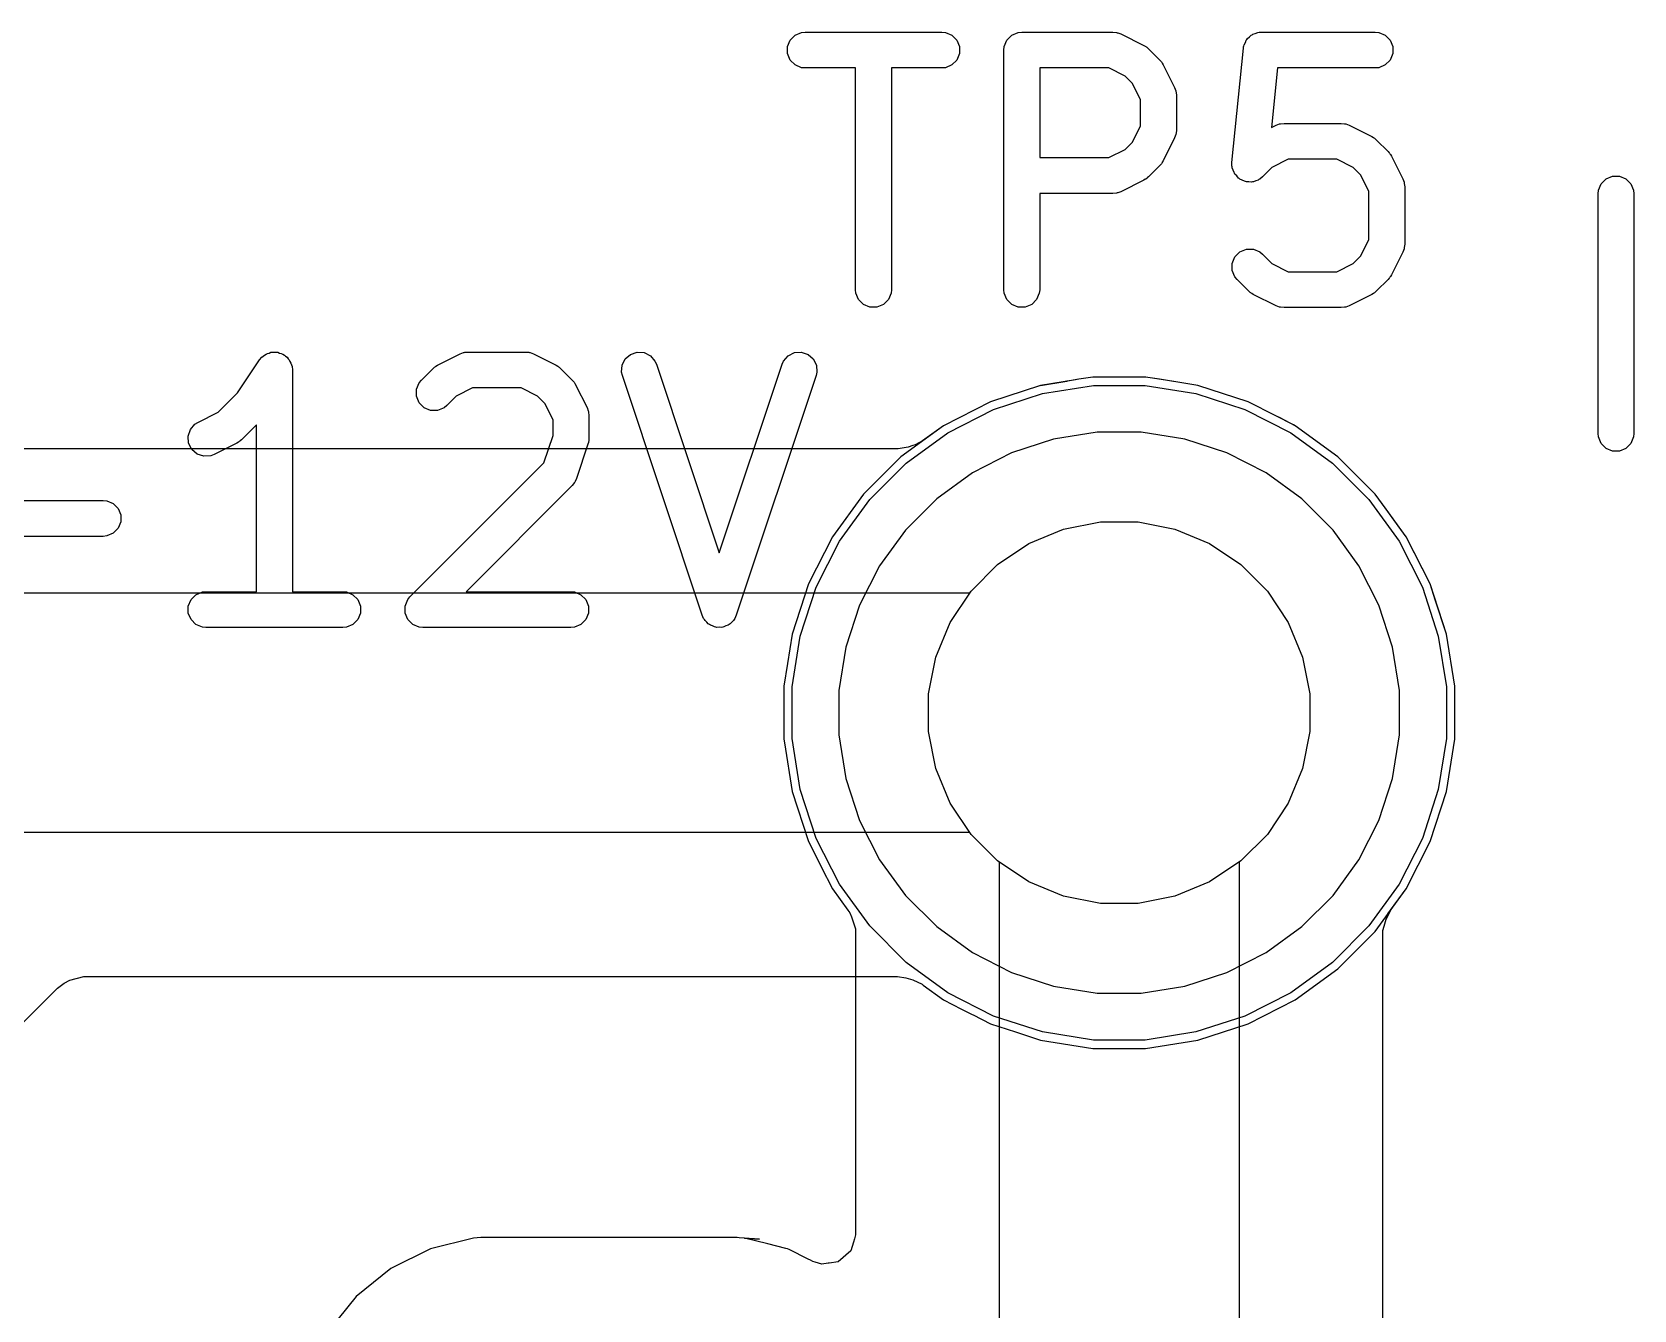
# Model space of a CAD drawing. Header units: inches. Extents: x 1.3 to 5.24, y -7.03 to -1.12.
# Drawn here: x 1.8272 to 2.0905, y -3.352 to -3.1421 of the extents above; entities that cross this region are included whole.
import ezdxf

# ---------------------------------------------------------------- set-up
doc = ezdxf.new("R2010")
doc.units = ezdxf.units.IN
doc.header["$MEASUREMENT"] = 0
for name, color, linetype, true_color in [('B.Cu', 153, 'CONTINUOUS', 0x4d7fc4), ('B.Mask', 4, 'CONTINUOUS', 0x02ffee), ('F.Cu', 13, 'CONTINUOUS', 0xc83434), ('F.Mask', 201, 'CONTINUOUS', 0xd864ff), ('F.Silkscreen', 41, 'CONTINUOUS', 0xf2eda1), ('In1.Cu', 91, 'CONTINUOUS', 0x7fc87f), ('In2.Cu', 33, 'CONTINUOUS', 0xce7d2c)]:
    doc.layers.add(name, color=color, linetype=linetype, true_color=true_color)

msp = doc.modelspace()

# ---------------------------------------------------------------- linework, layer by layer
at = {"layer": 'B.Cu', "linetype": 'CONTINUOUS'}
for p, q in [((2.00157, -3.1988), (1.99928, -3.19916)), ((2.01024, -3.1988), (2.00157, -3.1988)), ((2.00157, -3.1988), (2.00157, -3.1988)), ((2.01025, -3.1988), (2.01024, -3.1988)), ((2.01453, -3.19948), (2.01025, -3.1988)), ((1.99299, -3.20016), (1.98474, -3.20284)), ((1.99871, -3.19925), (1.99299, -3.20016)), ((1.99928, -3.19916), (1.99871, -3.19925)), ((2.01882, -3.20016), (2.01453, -3.19948)), ((2.02707, -3.20284), (2.01882, -3.20016)), ((2.01882, -3.20016), (2.01882, -3.20016)), ((1.98474, -3.20284), (1.97701, -3.20678)), ((1.98474, -3.20284), (1.98474, -3.20284)), ((1.98474, -3.20284), (1.98474, -3.20284)), ((2.03165, -3.20517), (2.02707, -3.20284)), ((2.02707, -3.20284), (2.02707, -3.20284)), ((1.97701, -3.20678), (1.97358, -3.20927)), ((2.03456, -3.20666), (2.03165, -3.20517)), ((2.03165, -3.20517), (2.03165, -3.20517)), ((2.03165, -3.20517), (2.03165, -3.20517)), ((2.0348, -3.20678), (2.03456, -3.20666)), ((2.03456, -3.20666), (2.03456, -3.20666)), ((2.03522, -3.20708), (2.0348, -3.20678)), ((2.0348, -3.20678), (2.0348, -3.20678)), ((2.0348, -3.20678), (2.0348, -3.20678)), ((1.97358, -3.20927), (1.97236, -3.20991)), ((2.04144, -3.2116), (2.03522, -3.20708)), ((2.03522, -3.20708), (2.03522, -3.20708)), ((1.96956, -3.21061), (1.81194, -3.21061)), ((1.9712, -3.21033), (1.96956, -3.21061)), ((1.972, -3.21004), (1.9712, -3.21033)), ((1.97236, -3.20991), (1.972, -3.21004)), ((2.04183, -3.21188), (2.04144, -3.2116)), ((2.04796, -3.21802), (2.04183, -3.21188)), ((2.04183, -3.21188), (2.04183, -3.21188)), ((2.04183, -3.21188), (2.04183, -3.21188)), ((2.04183, -3.21188), (2.04183, -3.21188)), ((2.05005, -3.22089), (2.04796, -3.21802)), ((2.04796, -3.21802), (2.04796, -3.21802)), ((2.04796, -3.21802), (2.04796, -3.21802)), ((2.04796, -3.21802), (2.04796, -3.21802)), ((1.99676, -3.2238), (2.00282, -3.22259)), ((2.00282, -3.22259), (2.00899, -3.22259)), ((2.00899, -3.22259), (2.01505, -3.2238)), ((2.05174, -3.22322), (2.05005, -3.22089)), ((1.99106, -3.22616), (1.99676, -3.2238)), ((2.01505, -3.2238), (2.02075, -3.22616)), ((2.05306, -3.22504), (2.05174, -3.22322)), ((2.05174, -3.22322), (2.05174, -3.22322)), ((2.05317, -3.22524), (2.05306, -3.22504)), ((2.057, -3.23277), (2.05317, -3.22524)), ((2.05317, -3.22524), (2.05317, -3.22524)), ((1.98592, -3.22959), (1.99106, -3.22616)), ((2.02075, -3.22616), (2.02589, -3.22959)), ((1.98156, -3.23396), (1.98592, -3.22959)), ((2.02589, -3.22959), (2.03025, -3.23396)), ((2.05785, -3.23539), (2.057, -3.23277)), ((2.057, -3.23277), (2.057, -3.23277)), ((1.81535, -3.23425), (1.98136, -3.23425)), ((1.98136, -3.23425), (1.98156, -3.23396)), ((2.03025, -3.23396), (2.03368, -3.23909)), ((2.05969, -3.24103), (2.05785, -3.23539)), ((2.03368, -3.23909), (2.03605, -3.24479)), ((2.06104, -3.2496), (2.05969, -3.24103)), ((2.03605, -3.24479), (2.03725, -3.25085)), ((2.03725, -3.25085), (2.03725, -3.25702)), ((2.06104, -3.25828), (2.06104, -3.2496)), ((2.03725, -3.25702), (2.03605, -3.26308)), ((2.05969, -3.26685), (2.06104, -3.25828)), ((2.03605, -3.26308), (2.03368, -3.26878)), ((2.057, -3.2751), (2.05969, -3.26685)), ((2.03368, -3.26878), (2.03025, -3.27392)), ((1.98136, -3.27362), (1.82351, -3.27362)), ((1.98156, -3.27392), (1.98136, -3.27362)), ((1.98592, -3.27828), (1.98156, -3.27392)), ((2.03025, -3.27392), (2.02589, -3.27828)), ((2.05306, -3.28284), (2.057, -3.2751)), ((1.99106, -3.28171), (1.98592, -3.27828)), ((2.02589, -3.27828), (2.02075, -3.28171)), ((1.99676, -3.28408), (1.99106, -3.28171)), ((2.02075, -3.28171), (2.01505, -3.28408)), ((2.04796, -3.28986), (2.05306, -3.28284)), ((2.00282, -3.28528), (1.99676, -3.28408)), ((2.00899, -3.28528), (2.00282, -3.28528)), ((2.01505, -3.28408), (2.00899, -3.28528)), ((2.04183, -3.29599), (2.04796, -3.28986)), ((2.0348, -3.3011), (2.04183, -3.29599)), ((1.83137, -3.29919), (1.83249, -3.29836)), ((1.83249, -3.29836), (1.8334, -3.29786)), ((1.8334, -3.29786), (1.83574, -3.29726)), ((1.83574, -3.29726), (1.96945, -3.29726)), ((1.96945, -3.29726), (1.97082, -3.29746)), ((1.97082, -3.29746), (1.972, -3.29781)), ((1.972, -3.29781), (1.97349, -3.29854)), ((1.97349, -3.29854), (1.9737, -3.29869)), ((1.9737, -3.29869), (1.97701, -3.3011)), ((1.66208, -3.46848), (1.83137, -3.29919)), ((1.97701, -3.3011), (1.97998, -3.30261)), ((2.02707, -3.30504), (2.0348, -3.3011)), ((1.97998, -3.30261), (1.98172, -3.3035)), ((1.98172, -3.3035), (1.98172, -3.3035)), ((1.98172, -3.3035), (1.98191, -3.30359)), ((1.98191, -3.30359), (1.98474, -3.30504)), ((1.98474, -3.30504), (1.98474, -3.30504)), ((1.98474, -3.30504), (1.98887, -3.30638)), ((1.98887, -3.30638), (1.99299, -3.30772)), ((2.01882, -3.30772), (2.02707, -3.30504)), ((1.99299, -3.30772), (2.00157, -3.30907)), ((2.00157, -3.30907), (2.00157, -3.30907)), ((2.00157, -3.30907), (2.01024, -3.30907)), ((2.01024, -3.30907), (2.01882, -3.30772)), ((2.01024, -3.30907), (2.01024, -3.30907))]:
    msp.add_line(p, q, dxfattribs=at)
at = {"layer": 'B.Mask', "linetype": 'CONTINUOUS'}
for p, q in [((1.99676, -3.2238), (2.00282, -3.22259)), ((2.00282, -3.22259), (2.00899, -3.22259)), ((2.00899, -3.22259), (2.01505, -3.2238)), ((1.99106, -3.22616), (1.99676, -3.2238)), ((2.01505, -3.2238), (2.02075, -3.22616)), ((1.98592, -3.22959), (1.99106, -3.22616)), ((2.02075, -3.22616), (2.02589, -3.22959)), ((1.98156, -3.23396), (1.98592, -3.22959)), ((2.02589, -3.22959), (2.03025, -3.23396)), ((1.97813, -3.23909), (1.98156, -3.23396)), ((2.03025, -3.23396), (2.03368, -3.23909)), ((1.97577, -3.24479), (1.97813, -3.23909)), ((2.03368, -3.23909), (2.03605, -3.24479)), ((1.97456, -3.25085), (1.97577, -3.24479)), ((2.03605, -3.24479), (2.03725, -3.25085)), ((1.97456, -3.25702), (1.97456, -3.25085)), ((2.03725, -3.25085), (2.03725, -3.25702)), ((1.97577, -3.26308), (1.97456, -3.25702)), ((2.03725, -3.25702), (2.03605, -3.26308)), ((1.97813, -3.26878), (1.97577, -3.26308)), ((2.03605, -3.26308), (2.03368, -3.26878)), ((1.98156, -3.27392), (1.97813, -3.26878)), ((2.03368, -3.26878), (2.03025, -3.27392)), ((1.98592, -3.27828), (1.98156, -3.27392)), ((2.03025, -3.27392), (2.02589, -3.27828)), ((1.99106, -3.28171), (1.98592, -3.27828)), ((2.02589, -3.27828), (2.02075, -3.28171)), ((1.99676, -3.28408), (1.99106, -3.28171)), ((2.02075, -3.28171), (2.01505, -3.28408)), ((2.00282, -3.28528), (1.99676, -3.28408)), ((2.00899, -3.28528), (2.00282, -3.28528)), ((2.01505, -3.28408), (2.00899, -3.28528))]:
    msp.add_line(p, q, dxfattribs=at)
at = {"layer": 'F.Cu', "linetype": 'CONTINUOUS'}
for p, q in [((2.00157, -3.1988), (1.99928, -3.19916)), ((2.01024, -3.1988), (2.00157, -3.1988)), ((2.00157, -3.1988), (2.00157, -3.1988)), ((2.01253, -3.19916), (2.01024, -3.1988)), ((2.01024, -3.1988), (2.01024, -3.1988)), ((1.99299, -3.20016), (1.98474, -3.20284)), ((1.99299, -3.20016), (1.99728, -3.19948)), ((1.99711, -3.19951), (1.99299, -3.20016)), ((1.99711, -3.19951), (1.99299, -3.20016)), ((1.99299, -3.20016), (1.99299, -3.20016)), ((1.99928, -3.19916), (1.99711, -3.19951)), ((1.99728, -3.19948), (1.99711, -3.19951)), ((2.01783, -3.2), (2.01253, -3.19916)), ((2.01882, -3.20016), (2.01783, -3.2)), ((2.02707, -3.20284), (2.01882, -3.20016)), ((2.01882, -3.20016), (2.01882, -3.20016)), ((1.98474, -3.20284), (1.97701, -3.20678)), ((1.98474, -3.20284), (1.98474, -3.20284)), ((1.98474, -3.20284), (1.98474, -3.20284)), ((1.98474, -3.20284), (1.98474, -3.20284)), ((2.03165, -3.20517), (2.02707, -3.20284)), ((2.02707, -3.20284), (2.02707, -3.20284)), ((1.97701, -3.20678), (1.96999, -3.21188)), ((2.03233, -3.20552), (2.03165, -3.20517)), ((2.03165, -3.20517), (2.03165, -3.20517)), ((2.03165, -3.20517), (2.03165, -3.20517)), ((2.0348, -3.20678), (2.03233, -3.20552)), ((2.03522, -3.20708), (2.0348, -3.20678)), ((2.0348, -3.20678), (2.0348, -3.20678)), ((2.0348, -3.20678), (2.0348, -3.20678)), ((2.04144, -3.2116), (2.03522, -3.20708)), ((2.03522, -3.20708), (2.03522, -3.20708)), ((1.96999, -3.21188), (1.96385, -3.21802)), ((1.96999, -3.21188), (1.96999, -3.21188)), ((2.04183, -3.21188), (2.04144, -3.2116)), ((2.04796, -3.21802), (2.04183, -3.21188)), ((2.04183, -3.21188), (2.04183, -3.21188)), ((2.04183, -3.21188), (2.04183, -3.21188)), ((2.04183, -3.21188), (2.04183, -3.21188)), ((1.96385, -3.21802), (1.95875, -3.22504)), ((1.96385, -3.21802), (1.96385, -3.21802)), ((2.04976, -3.22049), (2.04796, -3.21802)), ((2.04796, -3.21802), (2.04796, -3.21802)), ((2.04796, -3.21802), (2.04796, -3.21802)), ((1.99676, -3.2238), (2.00282, -3.22259)), ((2.00282, -3.22259), (2.00899, -3.22259)), ((2.00899, -3.22259), (2.01505, -3.2238)), ((2.05306, -3.22504), (2.04976, -3.22049)), ((1.95875, -3.22504), (1.95481, -3.23277)), ((1.99106, -3.22616), (1.99676, -3.2238)), ((2.01505, -3.2238), (2.02075, -3.22616)), ((2.05432, -3.2275), (2.05306, -3.22504)), ((1.98592, -3.22959), (1.99106, -3.22616)), ((2.02075, -3.22616), (2.02589, -3.22959)), ((2.057, -3.23277), (2.05432, -3.2275)), ((1.98156, -3.23396), (1.98592, -3.22959)), ((2.02589, -3.22959), (2.03025, -3.23396)), ((1.95481, -3.23277), (1.95213, -3.24103)), ((1.95481, -3.23277), (1.95481, -3.23277)), ((1.95481, -3.23277), (1.95481, -3.23277)), ((1.95481, -3.23277), (1.95481, -3.23277)), ((2.05969, -3.24103), (2.057, -3.23277)), ((2.057, -3.23277), (2.057, -3.23277)), ((1.97813, -3.23909), (1.98156, -3.23396)), ((2.03025, -3.23396), (2.03368, -3.23909)), ((1.95213, -3.24103), (1.95136, -3.24586)), ((1.97577, -3.24479), (1.97813, -3.23909)), ((2.03368, -3.23909), (2.03605, -3.24479)), ((2.06104, -3.2496), (2.05969, -3.24103)), ((1.95136, -3.24586), (1.95077, -3.2496)), ((1.95136, -3.24586), (1.95136, -3.24586)), ((1.97456, -3.25085), (1.97577, -3.24479)), ((2.03605, -3.24479), (2.03725, -3.25085)), ((1.95077, -3.2496), (1.95077, -3.25828)), ((1.97456, -3.25702), (1.97456, -3.25085)), ((2.03725, -3.25085), (2.03725, -3.25702)), ((2.06104, -3.25828), (2.06104, -3.2496)), ((1.95077, -3.25828), (1.95077, -3.25828)), ((1.95077, -3.25828), (1.95087, -3.25889)), ((1.95087, -3.25889), (1.95213, -3.26685)), ((1.97577, -3.26308), (1.97456, -3.25702)), ((2.03725, -3.25702), (2.03605, -3.26308)), ((2.05969, -3.26685), (2.06104, -3.25828)), ((1.97813, -3.26878), (1.97577, -3.26308)), ((2.03605, -3.26308), (2.03368, -3.26878)), ((1.95213, -3.26685), (1.95481, -3.2751)), ((2.057, -3.2751), (2.05969, -3.26685)), ((1.98156, -3.27392), (1.97813, -3.26878)), ((2.03368, -3.26878), (2.03025, -3.27392)), ((1.95481, -3.2751), (1.95481, -3.2751)), ((1.95481, -3.2751), (1.95779, -3.28095)), ((1.98592, -3.27828), (1.98156, -3.27392)), ((2.03025, -3.27392), (2.02589, -3.27828)), ((2.05306, -3.28284), (2.057, -3.2751)), ((1.98622, -3.27848), (1.98592, -3.27828)), ((1.98622, -3.37574), (1.98622, -3.27848)), ((2.02589, -3.27828), (2.02559, -3.27848)), ((2.02559, -3.27848), (2.02559, -3.375)), ((1.95779, -3.28095), (1.95779, -3.28095)), ((1.95779, -3.28095), (1.9579, -3.28118)), ((1.9579, -3.28118), (1.95875, -3.28284)), ((1.95875, -3.28284), (1.96131, -3.28636)), ((2.05051, -3.28635), (2.05306, -3.28284)), ((1.96131, -3.28636), (1.96165, -3.28683)), ((1.96165, -3.28683), (1.96188, -3.28749)), ((1.96188, -3.28749), (1.96229, -3.28864)), ((2.04943, -3.28902), (2.04978, -3.28784)), ((2.05051, -3.28635), (2.04978, -3.28784)), ((2.04978, -3.28784), (2.05051, -3.28635)), ((2.04978, -3.28784), (2.05001, -3.28706)), ((2.05001, -3.28706), (2.05016, -3.28683)), ((2.05016, -3.28683), (2.05051, -3.28635)), ((1.96229, -3.28864), (1.96257, -3.28942)), ((1.96257, -3.28942), (1.96258, -3.2897)), ((1.96258, -3.2897), (1.96258, -3.29028)), ((1.96258, -3.29028), (1.96258, -3.33899)), ((2.04923, -3.2897), (2.04943, -3.28902)), ((2.04923, -3.2904), (2.04923, -3.2897)), ((2.04923, -3.35841), (2.04923, -3.2904)), ((1.89978, -3.34025), (1.89272, -3.34201)), ((1.90095, -3.34017), (1.89978, -3.34025)), ((1.90142, -3.34014), (1.90095, -3.34017)), ((1.94268, -3.34014), (1.90142, -3.34014)), ((1.94308, -3.34017), (1.94268, -3.34014)), ((1.94268, -3.34014), (1.94268, -3.34014)), ((1.94345, -3.34019), (1.94308, -3.34017)), ((1.94308, -3.34017), (1.94308, -3.34017)), ((1.9468, -3.34042), (1.94345, -3.34019)), ((1.94815, -3.3412), (1.94431, -3.34025)), ((1.94431, -3.34025), (1.94431, -3.34025)), ((1.94431, -3.34025), (1.9468, -3.34042)), ((1.96223, -3.34089), (1.9618, -3.34233)), ((1.96238, -3.34036), (1.96223, -3.34089)), ((1.96258, -3.33969), (1.96238, -3.34036)), ((1.96258, -3.33899), (1.96258, -3.33969)), ((1.89271, -3.34201), (1.88619, -3.34524)), ((1.89272, -3.34201), (1.89271, -3.34201)), ((1.89272, -3.34201), (1.89272, -3.34201)), ((1.89272, -3.34201), (1.89272, -3.34201)), ((1.9511, -3.34194), (1.94815, -3.3412)), ((1.95138, -3.34201), (1.9511, -3.34194)), ((1.95163, -3.34213), (1.95138, -3.34201)), ((1.95138, -3.34201), (1.95138, -3.34201)), ((1.95138, -3.34201), (1.95138, -3.34201)), ((1.95477, -3.34369), (1.95163, -3.34213)), ((1.95163, -3.34213), (1.95163, -3.34213)), ((1.95518, -3.34389), (1.95477, -3.34369)), ((1.95477, -3.34369), (1.95477, -3.34369)), ((1.9618, -3.34233), (1.95972, -3.34413)), ((1.88619, -3.34524), (1.88051, -3.34981)), ((1.95553, -3.34406), (1.95518, -3.34389)), ((1.9559, -3.34418), (1.95553, -3.34406)), ((1.95595, -3.3442), (1.9559, -3.34418)), ((1.957, -3.34452), (1.95595, -3.3442)), ((1.95809, -3.34437), (1.957, -3.34452)), ((1.95824, -3.34435), (1.95809, -3.34437)), ((1.95972, -3.34413), (1.95824, -3.34435)), ((1.95824, -3.34435), (1.95824, -3.34435)), ((1.95824, -3.34435), (1.95824, -3.34435)), ((1.88051, -3.34981), (1.87595, -3.35548)), ((1.88051, -3.34981), (1.88051, -3.34981))]:
    msp.add_line(p, q, dxfattribs=at)
at = {"layer": 'F.Mask', "linetype": 'CONTINUOUS'}
for p, q in [((1.99676, -3.2238), (2.00282, -3.22259)), ((2.00282, -3.22259), (2.00899, -3.22259)), ((2.00899, -3.22259), (2.01505, -3.2238)), ((1.99106, -3.22616), (1.99676, -3.2238)), ((2.01505, -3.2238), (2.02075, -3.22616)), ((1.98592, -3.22959), (1.99106, -3.22616)), ((2.02075, -3.22616), (2.02589, -3.22959)), ((1.98156, -3.23396), (1.98592, -3.22959)), ((2.02589, -3.22959), (2.03025, -3.23396)), ((1.97813, -3.23909), (1.98156, -3.23396)), ((2.03025, -3.23396), (2.03368, -3.23909)), ((1.97577, -3.24479), (1.97813, -3.23909)), ((2.03368, -3.23909), (2.03605, -3.24479)), ((1.97456, -3.25085), (1.97577, -3.24479)), ((2.03605, -3.24479), (2.03725, -3.25085)), ((1.97456, -3.25702), (1.97456, -3.25085)), ((2.03725, -3.25085), (2.03725, -3.25702)), ((1.97577, -3.26308), (1.97456, -3.25702)), ((2.03725, -3.25702), (2.03605, -3.26308)), ((1.97813, -3.26878), (1.97577, -3.26308)), ((2.03605, -3.26308), (2.03368, -3.26878)), ((1.98156, -3.27392), (1.97813, -3.26878)), ((2.03368, -3.26878), (2.03025, -3.27392)), ((1.98592, -3.27828), (1.98156, -3.27392)), ((2.03025, -3.27392), (2.02589, -3.27828)), ((1.99106, -3.28171), (1.98592, -3.27828)), ((2.02589, -3.27828), (2.02075, -3.28171)), ((1.99676, -3.28408), (1.99106, -3.28171)), ((2.02075, -3.28171), (2.01505, -3.28408)), ((2.00282, -3.28528), (1.99676, -3.28408)), ((2.00899, -3.28528), (2.00282, -3.28528)), ((2.01505, -3.28408), (2.00899, -3.28528))]:
    msp.add_line(p, q, dxfattribs=at)
at = {"layer": 'F.Silkscreen', "linetype": 'CONTINUOUS'}
for p, q in [((1.95136, -3.1445), (1.9518, -3.14343)), ((1.9518, -3.14343), (1.95262, -3.14262)), ((1.95262, -3.14262), (1.95368, -3.14218)), ((1.95368, -3.14218), (1.95426, -3.14212)), ((1.95426, -3.14212), (1.97675, -3.14212)), ((1.97675, -3.14212), (1.97733, -3.14218)), ((1.97733, -3.14218), (1.97839, -3.14262)), ((1.97839, -3.14262), (1.97921, -3.14343)), ((1.97921, -3.14343), (1.97965, -3.1445)), ((1.98698, -3.1445), (1.98742, -3.14343)), ((1.98742, -3.14343), (1.98824, -3.14262)), ((1.98824, -3.14262), (1.9893, -3.14218)), ((1.9893, -3.14218), (1.98988, -3.14212)), ((1.98988, -3.14212), (2.00487, -3.14212)), ((2.00487, -3.14212), (2.00545, -3.14218)), ((2.00545, -3.14218), (2.00555, -3.14222)), ((2.00555, -3.14222), (2.00565, -3.14222)), ((2.00565, -3.14222), (2.00619, -3.14243)), ((2.00619, -3.14243), (2.00994, -3.14431)), ((2.02663, -3.14383), (2.02679, -3.14343)), ((2.02679, -3.14343), (2.0269, -3.14333)), ((2.0269, -3.14333), (2.02697, -3.14319)), ((2.02697, -3.14319), (2.0273, -3.14292)), ((2.0273, -3.14292), (2.02761, -3.14262)), ((2.02761, -3.14262), (2.02774, -3.14256)), ((2.02774, -3.14256), (2.02786, -3.14247)), ((2.02786, -3.14247), (2.02827, -3.14234)), ((2.02827, -3.14234), (2.02867, -3.14218)), ((2.02867, -3.14218), (2.02889, -3.14215)), ((2.02889, -3.14215), (2.02896, -3.14213)), ((2.02896, -3.14213), (2.02903, -3.14214)), ((2.02903, -3.14214), (2.02925, -3.14212)), ((2.02925, -3.14212), (2.04799, -3.14212)), ((2.04799, -3.14212), (2.04857, -3.14218)), ((2.04857, -3.14218), (2.04963, -3.14262)), ((2.04963, -3.14262), (2.05045, -3.14343)), ((2.05045, -3.14343), (2.05089, -3.1445)), ((1.95136, -3.14565), (1.95136, -3.1445)), ((1.9518, -3.14671), (1.95136, -3.14565)), ((1.97965, -3.14565), (1.97921, -3.14671)), ((1.97965, -3.1445), (1.97965, -3.14565)), ((1.98692, -3.14507), (1.98698, -3.1445)), ((1.98692, -3.18444), (1.98692, -3.14507)), ((2.00994, -3.14431), (2.01019, -3.14446)), ((2.01019, -3.14446), (2.01026, -3.14449)), ((2.01026, -3.14449), (2.01035, -3.14456)), ((2.01035, -3.14456), (2.01043, -3.14461)), ((2.01043, -3.14461), (2.01049, -3.14467)), ((2.01049, -3.14467), (2.01071, -3.14486)), ((2.01071, -3.14486), (2.01259, -3.14673)), ((2.02443, -3.16353), (2.02631, -3.14478)), ((2.02631, -3.14478), (2.02635, -3.14457)), ((2.02635, -3.1445), (2.02638, -3.14443)), ((2.02635, -3.14457), (2.02635, -3.1445)), ((2.02638, -3.14443), (2.02642, -3.14421)), ((2.02642, -3.14421), (2.02663, -3.14383)), ((2.05089, -3.14565), (2.05045, -3.14671)), ((2.05089, -3.1445), (2.05089, -3.14565)), ((1.95262, -3.14753), (1.9518, -3.14671)), ((1.95368, -3.14797), (1.95262, -3.14753)), ((1.95426, -3.14802), (1.95368, -3.14797)), ((1.96255, -3.14802), (1.95426, -3.14802)), ((1.96255, -3.18444), (1.96255, -3.14802)), ((1.97675, -3.14802), (1.96846, -3.14802)), ((1.96846, -3.14802), (1.96846, -3.18444)), ((1.97733, -3.14797), (1.97675, -3.14802)), ((1.97839, -3.14753), (1.97733, -3.14797)), ((1.97921, -3.14671), (1.97839, -3.14753)), ((2.00418, -3.14802), (1.99283, -3.14802)), ((1.99283, -3.14802), (1.99283, -3.16274)), ((2.00687, -3.14937), (2.00418, -3.14802)), ((2.01259, -3.14673), (2.01277, -3.14696)), ((2.01277, -3.14696), (2.01283, -3.14701)), ((2.01283, -3.14701), (2.01289, -3.1471)), ((2.01289, -3.1471), (2.01295, -3.14718)), ((2.01295, -3.14718), (2.01298, -3.14725)), ((2.01298, -3.14725), (2.01314, -3.1475)), ((2.01314, -3.1475), (2.01501, -3.15125)), ((2.03192, -3.14802), (2.03094, -3.1578)), ((2.04799, -3.14802), (2.03192, -3.14802)), ((2.04857, -3.14797), (2.04799, -3.14802)), ((2.04963, -3.14753), (2.04857, -3.14797)), ((2.05045, -3.14671), (2.04963, -3.14753)), ((2.00807, -3.15057), (2.00687, -3.14937)), ((2.00942, -3.15327), (2.00807, -3.15057)), ((2.01501, -3.15125), (2.01522, -3.15179)), ((2.00942, -3.1575), (2.00942, -3.15327)), ((2.01522, -3.15179), (2.01523, -3.1519)), ((2.01523, -3.1519), (2.01527, -3.15199)), ((2.01527, -3.15199), (2.01533, -3.15257)), ((2.01533, -3.15257), (2.01533, -3.15819)), ((2.00807, -3.1602), (2.00942, -3.1575)), ((2.01522, -3.15897), (2.01501, -3.15952)), ((2.01523, -3.15887), (2.01522, -3.15897)), ((2.01527, -3.15877), (2.01523, -3.15887)), ((2.01533, -3.15819), (2.01527, -3.15877)), ((2.03094, -3.1578), (2.03168, -3.15743)), ((2.03168, -3.15743), (2.03222, -3.15722)), ((2.03222, -3.15722), (2.03232, -3.15721)), ((2.03232, -3.15721), (2.03242, -3.15717)), ((2.03242, -3.15717), (2.033, -3.15712)), ((2.033, -3.15712), (2.04237, -3.15712)), ((2.04237, -3.15712), (2.04295, -3.15717)), ((2.04295, -3.15717), (2.04304, -3.15721)), ((2.04304, -3.15721), (2.04315, -3.15722)), ((2.04315, -3.15722), (2.04369, -3.15743)), ((2.04369, -3.15743), (2.04744, -3.1593)), ((2.04744, -3.1593), (2.04769, -3.15946)), ((2.04769, -3.15946), (2.04776, -3.15949)), ((2.04776, -3.15949), (2.04784, -3.15956)), ((2.00418, -3.16274), (2.00687, -3.16139)), ((2.00687, -3.16139), (2.00807, -3.1602)), ((2.01501, -3.15952), (2.01314, -3.16326)), ((2.04784, -3.15956), (2.04793, -3.15961)), ((2.04793, -3.15961), (2.04798, -3.15967)), ((2.04798, -3.15967), (2.04821, -3.15986)), ((2.04821, -3.15986), (2.05008, -3.16173)), ((2.05008, -3.16173), (2.05027, -3.16196)), ((2.05027, -3.16196), (2.05033, -3.16201)), ((2.05033, -3.16201), (2.05038, -3.1621)), ((2.05038, -3.1621), (2.05045, -3.16218)), ((1.99283, -3.16274), (2.00418, -3.16274)), ((2.01259, -3.16403), (2.01071, -3.16591)), ((2.01277, -3.16381), (2.01259, -3.16403)), ((2.01283, -3.16375), (2.01277, -3.16381)), ((2.01289, -3.16367), (2.01283, -3.16375)), ((2.01295, -3.16358), (2.01289, -3.16367)), ((2.01298, -3.16351), (2.01295, -3.16358)), ((2.01314, -3.16326), (2.01298, -3.16351)), ((2.02443, -3.1641), (2.02443, -3.16353)), ((2.02448, -3.16425), (2.02443, -3.1641)), ((2.02448, -3.1644), (2.02448, -3.16425)), ((2.02464, -3.16479), (2.02448, -3.1644)), ((2.031, -3.16437), (2.02946, -3.16591)), ((2.03369, -3.16302), (2.031, -3.16437)), ((2.04167, -3.16302), (2.03369, -3.16302)), ((2.04437, -3.16437), (2.04167, -3.16302)), ((2.04557, -3.16557), (2.04437, -3.16437)), ((2.05045, -3.16218), (2.05048, -3.16225)), ((2.05048, -3.16225), (2.05063, -3.1625)), ((2.05063, -3.1625), (2.05251, -3.16625)), ((2.00994, -3.16646), (2.00619, -3.16834)), ((2.01019, -3.1663), (2.00994, -3.16646)), ((2.01026, -3.16627), (2.01019, -3.1663)), ((2.01035, -3.16621), (2.01026, -3.16627)), ((2.01043, -3.16615), (2.01035, -3.16621)), ((2.01049, -3.16609), (2.01043, -3.16615)), ((2.01071, -3.16591), (2.01049, -3.16609)), ((2.02477, -3.16521), (2.02464, -3.16479)), ((2.02486, -3.16532), (2.02477, -3.16521)), ((2.02492, -3.16546), (2.02486, -3.16532)), ((2.02522, -3.16576), (2.02492, -3.16546)), ((2.02549, -3.1661), (2.02522, -3.16576)), ((2.02563, -3.16617), (2.02549, -3.1661)), ((2.02573, -3.16627), (2.02563, -3.16617)), ((2.02613, -3.16644), (2.02573, -3.16627)), ((2.02651, -3.16664), (2.02613, -3.16644)), ((2.02666, -3.16666), (2.02651, -3.16664)), ((2.0268, -3.16672), (2.02666, -3.16666)), ((2.02723, -3.16672), (2.0268, -3.16672)), ((2.02766, -3.16676), (2.02723, -3.16672)), ((2.0278, -3.16672), (2.02766, -3.16676)), ((2.02795, -3.16672), (2.0278, -3.16672)), ((2.02835, -3.16655), (2.02795, -3.16672)), ((2.02876, -3.16643), (2.02835, -3.16655)), ((2.02887, -3.16633), (2.02876, -3.16643)), ((2.02901, -3.16627), (2.02887, -3.16633)), ((2.02946, -3.16591), (2.02901, -3.16627)), ((2.04692, -3.16827), (2.04557, -3.16557)), ((2.05251, -3.16625), (2.05272, -3.16679)), ((2.05272, -3.16679), (2.05272, -3.16689)), ((2.05272, -3.16689), (2.05276, -3.16699)), ((2.05276, -3.16699), (2.05282, -3.16757)), ((2.08466, -3.16812), (2.0851, -3.16705)), ((2.0851, -3.16705), (2.08591, -3.16624)), ((2.08591, -3.16624), (2.08698, -3.1658)), ((2.08698, -3.1658), (2.08813, -3.1658)), ((2.08813, -3.1658), (2.08919, -3.16624)), ((2.08919, -3.16624), (2.09001, -3.16705)), ((2.09001, -3.16705), (2.09045, -3.16812)), ((2.00487, -3.16865), (1.99283, -3.16865)), ((1.99283, -3.16865), (1.99283, -3.18444)), ((2.00545, -3.16859), (2.00487, -3.16865)), ((2.00555, -3.16855), (2.00545, -3.16859)), ((2.00565, -3.16854), (2.00555, -3.16855)), ((2.00619, -3.16834), (2.00565, -3.16854)), ((2.04692, -3.17625), (2.04692, -3.16827)), ((2.05282, -3.16757), (2.05282, -3.17694)), ((2.0846, -3.16869), (2.08466, -3.16812)), ((2.0846, -3.20806), (2.0846, -3.16869)), ((2.09045, -3.16812), (2.0905, -3.16869)), ((2.0905, -3.16869), (2.0905, -3.20806)), ((2.02573, -3.17824), (2.0268, -3.1778)), ((2.0268, -3.1778), (2.02795, -3.1778)), ((2.02795, -3.1778), (2.02901, -3.17824)), ((2.04557, -3.17894), (2.04692, -3.17625)), ((2.05272, -3.17772), (2.05251, -3.17826)), ((2.05276, -3.17752), (2.05272, -3.17762)), ((2.05272, -3.17762), (2.05272, -3.17772)), ((2.05282, -3.17694), (2.05276, -3.17752)), ((2.02448, -3.18012), (2.02492, -3.17905)), ((2.02448, -3.18127), (2.02448, -3.18012)), ((2.02492, -3.17905), (2.02573, -3.17824)), ((2.02901, -3.17824), (2.02946, -3.1786)), ((2.02946, -3.1786), (2.031, -3.18014)), ((2.031, -3.18014), (2.03369, -3.18149)), ((2.04167, -3.18149), (2.04437, -3.18014)), ((2.04437, -3.18014), (2.04557, -3.17894)), ((2.05251, -3.17826), (2.05063, -3.18201)), ((2.02492, -3.18233), (2.02448, -3.18127)), ((2.02528, -3.18278), (2.02492, -3.18233)), ((2.02716, -3.18465), (2.02528, -3.18278)), ((2.03369, -3.18149), (2.04167, -3.18149)), ((2.05008, -3.18278), (2.04821, -3.18465)), ((2.05027, -3.18255), (2.05008, -3.18278)), ((2.05033, -3.1825), (2.05027, -3.18255)), ((2.05038, -3.18241), (2.05033, -3.1825)), ((2.05045, -3.18233), (2.05038, -3.18241)), ((2.05048, -3.18226), (2.05045, -3.18233)), ((2.05063, -3.18201), (2.05048, -3.18226)), ((1.96261, -3.18502), (1.96255, -3.18444)), ((1.96305, -3.18608), (1.96261, -3.18502)), ((1.9684, -3.18502), (1.96796, -3.18608)), ((1.96846, -3.18444), (1.9684, -3.18502)), ((1.98698, -3.18502), (1.98692, -3.18444)), ((1.98742, -3.18608), (1.98698, -3.18502)), ((1.99277, -3.18502), (1.99233, -3.18608)), ((1.99283, -3.18444), (1.99277, -3.18502)), ((2.02738, -3.18484), (2.02716, -3.18465)), ((2.02744, -3.1849), (2.02738, -3.18484)), ((2.02752, -3.18496), (2.02744, -3.1849)), ((2.02761, -3.18502), (2.02752, -3.18496)), ((2.02768, -3.18505), (2.02761, -3.18502)), ((2.02793, -3.18521), (2.02768, -3.18505)), ((2.03168, -3.18708), (2.02793, -3.18521)), ((2.04744, -3.18521), (2.04369, -3.18708)), ((2.04769, -3.18505), (2.04744, -3.18521)), ((2.04776, -3.18502), (2.04769, -3.18505)), ((2.04784, -3.18496), (2.04776, -3.18502)), ((2.04793, -3.1849), (2.04784, -3.18496)), ((2.04798, -3.18484), (2.04793, -3.1849)), ((2.04821, -3.18465), (2.04798, -3.18484)), ((1.96386, -3.1869), (1.96305, -3.18608)), ((1.96493, -3.18734), (1.96386, -3.1869)), ((1.96608, -3.18734), (1.96493, -3.18734)), ((1.96714, -3.1869), (1.96608, -3.18734)), ((1.96796, -3.18608), (1.96714, -3.1869)), ((1.98824, -3.1869), (1.98742, -3.18608)), ((1.9893, -3.18734), (1.98824, -3.1869)), ((1.99045, -3.18734), (1.9893, -3.18734)), ((1.99152, -3.1869), (1.99045, -3.18734)), ((1.99233, -3.18608), (1.99152, -3.1869)), ((2.03222, -3.18729), (2.03168, -3.18708)), ((2.03232, -3.1873), (2.03222, -3.18729)), ((2.03242, -3.18734), (2.03232, -3.1873)), ((2.033, -3.18739), (2.03242, -3.18734)), ((2.04237, -3.18739), (2.033, -3.18739)), ((2.04295, -3.18734), (2.04237, -3.18739)), ((2.04304, -3.1873), (2.04295, -3.18734)), ((2.04315, -3.18729), (2.04304, -3.1873)), ((2.04369, -3.18708), (2.04315, -3.18729)), ((1.861, -3.20137), (1.86459, -3.19599)), ((1.86459, -3.19599), (1.86496, -3.19554)), ((1.86459, -3.19599), (1.86459, -3.19599)), ((1.86459, -3.19599), (1.86459, -3.19599)), ((1.86459, -3.19599), (1.86459, -3.19599)), ((1.86496, -3.19554), (1.8652, -3.19538)), ((1.8652, -3.19538), (1.86541, -3.19518)), ((1.86541, -3.19518), (1.86567, -3.19506)), ((1.86567, -3.19506), (1.86591, -3.1949)), ((1.86591, -3.1949), (1.8662, -3.19485)), ((1.8662, -3.19485), (1.86647, -3.19473)), ((1.86647, -3.19473), (1.86676, -3.19473)), ((1.86676, -3.19473), (1.86704, -3.19468)), ((1.86704, -3.19468), (1.86733, -3.19473)), ((1.86733, -3.19473), (1.86762, -3.19473)), ((1.86762, -3.19473), (1.86789, -3.19485)), ((1.86789, -3.19485), (1.86817, -3.1949)), ((1.86817, -3.1949), (1.86842, -3.19506)), ((1.86842, -3.19506), (1.86869, -3.19518)), ((1.86869, -3.19518), (1.86889, -3.19538)), ((1.86889, -3.19538), (1.86913, -3.19554)), ((1.86913, -3.19554), (1.86929, -3.19578)), ((1.86929, -3.19578), (1.8695, -3.19599)), ((1.8695, -3.19599), (1.86961, -3.19626)), ((1.86961, -3.19626), (1.86977, -3.1965)), ((1.89385, -3.19686), (1.8976, -3.19499)), ((1.8976, -3.19499), (1.89814, -3.19478)), ((1.89814, -3.19478), (1.89824, -3.19478)), ((1.89824, -3.19478), (1.89834, -3.19473)), ((1.89834, -3.19473), (1.89892, -3.19468)), ((1.89892, -3.19468), (1.90829, -3.19468)), ((1.90829, -3.19468), (1.90887, -3.19473)), ((1.90887, -3.19473), (1.90896, -3.19478)), ((1.90896, -3.19478), (1.90907, -3.19478)), ((1.90907, -3.19478), (1.90961, -3.19499)), ((1.90961, -3.19499), (1.91336, -3.19686)), ((1.92419, -3.19685), (1.92471, -3.19582)), ((1.92471, -3.19582), (1.92558, -3.19507)), ((1.92558, -3.19507), (1.92667, -3.1947)), ((1.92667, -3.1947), (1.92782, -3.19478)), ((1.92782, -3.19478), (1.92885, -3.1953)), ((1.92885, -3.1953), (1.9296, -3.19617)), ((1.9296, -3.19617), (1.92984, -3.1967)), ((1.95048, -3.1967), (1.95072, -3.19617)), ((1.95072, -3.19617), (1.95147, -3.1953)), ((1.95147, -3.1953), (1.95251, -3.19478)), ((1.95251, -3.19478), (1.95365, -3.1947)), ((1.95365, -3.1947), (1.95475, -3.19507)), ((1.95475, -3.19507), (1.95562, -3.19582)), ((1.95562, -3.19582), (1.95613, -3.19685)), ((1.86977, -3.1965), (1.86983, -3.19678)), ((1.86983, -3.19678), (1.86994, -3.19705)), ((1.86994, -3.19705), (1.87, -3.19762)), ((1.87, -3.19762), (1.87, -3.19763)), ((1.87, -3.19763), (1.87, -3.19763)), ((1.87, -3.19763), (1.87, -3.19763)), ((1.87, -3.19763), (1.87, -3.23405)), ((1.8912, -3.19929), (1.89308, -3.19742)), ((1.89308, -3.19742), (1.89331, -3.19723)), ((1.89331, -3.19723), (1.89336, -3.19717)), ((1.89336, -3.19717), (1.89345, -3.19712)), ((1.89345, -3.19712), (1.89353, -3.19705)), ((1.89353, -3.19705), (1.8936, -3.19702)), ((1.8936, -3.19702), (1.89385, -3.19686)), ((1.91336, -3.19686), (1.91361, -3.19702)), ((1.91361, -3.19702), (1.91368, -3.19705)), ((1.91368, -3.19705), (1.91376, -3.19712)), ((1.91376, -3.19712), (1.91385, -3.19717)), ((1.91385, -3.19717), (1.9139, -3.19723)), ((1.9139, -3.19723), (1.91413, -3.19742)), ((1.91413, -3.19742), (1.916, -3.19929)), ((1.92411, -3.198), (1.92419, -3.19685)), ((1.92424, -3.19856), (1.92411, -3.198)), ((1.93736, -3.23793), (1.92424, -3.19856)), ((1.92984, -3.1967), (1.94016, -3.22766)), ((1.94016, -3.22766), (1.95048, -3.1967)), ((1.95609, -3.19856), (1.94296, -3.23793)), ((1.95621, -3.198), (1.95609, -3.19856)), ((1.95613, -3.19685), (1.95621, -3.198)), ((1.8578, -3.20458), (1.861, -3.20137)), ((1.8904, -3.2008), (1.89084, -3.19974)), ((1.8904, -3.20196), (1.8904, -3.2008)), ((1.89084, -3.19974), (1.8912, -3.19929)), ((1.89961, -3.20058), (1.89692, -3.20193)), ((1.90759, -3.20058), (1.89961, -3.20058)), ((1.91029, -3.20193), (1.90759, -3.20058)), ((1.916, -3.19929), (1.91619, -3.19952)), ((1.91619, -3.19952), (1.91625, -3.19957)), ((1.91625, -3.19957), (1.9163, -3.19966)), ((1.9163, -3.19966), (1.91637, -3.19974)), ((1.91637, -3.19974), (1.9164, -3.19981)), ((1.9164, -3.19981), (1.91656, -3.20006)), ((1.91656, -3.20006), (1.91843, -3.20381)), ((1.98526, -3.20411), (1.99331, -3.20149)), ((1.99331, -3.20149), (2.00167, -3.20017)), ((2.00167, -3.20017), (2.01014, -3.20017)), ((2.01014, -3.20017), (2.0185, -3.20149)), ((2.0185, -3.20149), (2.02655, -3.20411)), ((1.89084, -3.20302), (1.8904, -3.20196)), ((1.89165, -3.20384), (1.89084, -3.20302)), ((1.89272, -3.20428), (1.89165, -3.20384)), ((1.89493, -3.20384), (1.89387, -3.20428)), ((1.89538, -3.20347), (1.89493, -3.20384)), ((1.89692, -3.20193), (1.89538, -3.20347)), ((1.91149, -3.20313), (1.91029, -3.20193)), ((1.91284, -3.20583), (1.91149, -3.20313)), ((1.91843, -3.20381), (1.91864, -3.20435)), ((1.97772, -3.20795), (1.98526, -3.20411)), ((2.02655, -3.20411), (2.03409, -3.20795)), ((1.85323, -3.20742), (1.85399, -3.20655)), ((1.85399, -3.20655), (1.85448, -3.20624)), ((1.85448, -3.20624), (1.8578, -3.20458)), ((1.86409, -3.20663), (1.86163, -3.20909)), ((1.86409, -3.23405), (1.86409, -3.20663)), ((1.89387, -3.20428), (1.89272, -3.20428)), ((1.91284, -3.2084), (1.91284, -3.20583)), ((1.91864, -3.20435), (1.91865, -3.20446)), ((1.91865, -3.20446), (1.91869, -3.20455)), ((1.91869, -3.20455), (1.91874, -3.20513)), ((1.91874, -3.20513), (1.91874, -3.20888)), ((1.85287, -3.20851), (1.85323, -3.20742)), ((1.85295, -3.20966), (1.85287, -3.20851)), ((1.86112, -3.20949), (1.86087, -3.20965)), ((1.86119, -3.20946), (1.86112, -3.20949)), ((1.86127, -3.20939), (1.86119, -3.20946)), ((1.86136, -3.20934), (1.86127, -3.20939)), ((1.86141, -3.20928), (1.86136, -3.20934)), ((1.86163, -3.20909), (1.86141, -3.20928)), ((1.91133, -3.21291), (1.91284, -3.2084)), ((1.91866, -3.20953), (1.91859, -3.20981)), ((1.91869, -3.20946), (1.91866, -3.20953)), ((1.9187, -3.20935), (1.91869, -3.20946)), ((1.91872, -3.20925), (1.9187, -3.20935)), ((1.91874, -3.20888), (1.91871, -3.20917)), ((1.91871, -3.20917), (1.91872, -3.20925)), ((1.97088, -3.21292), (1.97772, -3.20795)), ((1.99512, -3.20901), (1.98822, -3.21125)), ((2.00228, -3.20787), (1.99512, -3.20901)), ((2.00953, -3.20787), (2.00228, -3.20787)), ((2.01669, -3.20901), (2.00953, -3.20787)), ((2.02359, -3.21125), (2.01669, -3.20901)), ((2.03409, -3.20795), (2.04093, -3.21292)), ((2.08466, -3.20864), (2.0846, -3.20806)), ((2.0851, -3.2097), (2.08466, -3.20864)), ((2.09045, -3.20864), (2.09001, -3.2097)), ((2.0905, -3.20806), (2.09045, -3.20864)), ((1.85346, -3.21069), (1.85295, -3.20966)), ((1.85434, -3.21144), (1.85346, -3.21069)), ((1.85543, -3.21181), (1.85434, -3.21144)), ((1.85658, -3.21173), (1.85543, -3.21181)), ((1.85712, -3.21152), (1.85658, -3.21173)), ((1.86087, -3.20965), (1.85712, -3.21152)), ((1.91859, -3.20981), (1.91672, -3.21544)), ((1.98822, -3.21125), (1.98176, -3.21454)), ((2.03005, -3.21454), (2.02359, -3.21125)), ((2.08591, -3.21052), (2.0851, -3.2097)), ((2.08698, -3.21096), (2.08591, -3.21052)), ((2.08813, -3.21096), (2.08698, -3.21096)), ((2.08919, -3.21052), (2.08813, -3.21096)), ((2.09001, -3.2097), (2.08919, -3.21052)), ((1.88933, -3.23491), (1.91133, -3.21291)), ((1.96489, -3.21891), (1.97088, -3.21292)), ((1.98176, -3.21454), (1.9759, -3.2188)), ((2.03591, -3.2188), (2.03005, -3.21454)), ((2.04093, -3.21292), (2.04692, -3.21891)), ((1.916, -3.21659), (1.89855, -3.23405)), ((1.91637, -3.21614), (1.916, -3.21659)), ((1.91641, -3.21605), (1.91637, -3.21614)), ((1.91648, -3.21597), (1.91641, -3.21605)), ((1.91672, -3.21544), (1.91648, -3.21597)), ((1.80893, -3.21905), (1.83892, -3.21905)), ((1.83892, -3.21905), (1.8395, -3.21911)), ((1.8395, -3.21911), (1.84057, -3.21955)), ((1.84057, -3.21955), (1.84138, -3.22036)), ((1.95992, -3.22575), (1.96489, -3.21891)), ((1.9759, -3.2188), (1.97077, -3.22393)), ((2.04104, -3.22393), (2.03591, -3.2188)), ((2.04692, -3.21891), (2.05189, -3.22575)), ((1.84138, -3.22036), (1.84182, -3.22143)), ((1.84182, -3.22258), (1.84138, -3.22364)), ((1.84182, -3.22143), (1.84182, -3.22258)), ((1.83892, -3.22496), (1.80893, -3.22496)), ((1.8395, -3.2249), (1.83892, -3.22496)), ((1.84057, -3.22446), (1.8395, -3.2249)), ((1.84138, -3.22364), (1.84057, -3.22446)), ((1.97077, -3.22393), (1.96651, -3.22979)), ((2.0453, -3.22979), (2.04104, -3.22393)), ((1.95607, -3.2333), (1.95992, -3.22575)), ((2.05189, -3.22575), (2.05574, -3.2333)), ((1.96651, -3.22979), (1.96322, -3.23625)), ((2.04859, -3.23625), (2.0453, -3.22979)), ((1.8529, -3.23642), (1.85334, -3.23536)), ((1.85334, -3.23536), (1.85416, -3.23455)), ((1.85416, -3.23455), (1.85522, -3.2341)), ((1.85522, -3.2341), (1.8558, -3.23405)), ((1.8558, -3.23405), (1.86409, -3.23405)), ((1.87, -3.23405), (1.87829, -3.23405)), ((1.87829, -3.23405), (1.87887, -3.2341)), ((1.87887, -3.2341), (1.87994, -3.23455)), ((1.87994, -3.23455), (1.88075, -3.23536)), ((1.88075, -3.23536), (1.88119, -3.23642)), ((1.88852, -3.23642), (1.88896, -3.23536)), ((1.88896, -3.23536), (1.88933, -3.23491)), ((1.89855, -3.23405), (1.91579, -3.23405)), ((1.91579, -3.23405), (1.91637, -3.2341)), ((1.91637, -3.2341), (1.91743, -3.23455)), ((1.91743, -3.23455), (1.91825, -3.23536)), ((1.91825, -3.23536), (1.91869, -3.23642)), ((1.95346, -3.24135), (1.95607, -3.2333)), ((2.05574, -3.2333), (2.05835, -3.24135)), ((1.8529, -3.23758), (1.8529, -3.23642)), ((1.85334, -3.23864), (1.8529, -3.23758)), ((1.88119, -3.23758), (1.88075, -3.23864)), ((1.88119, -3.23642), (1.88119, -3.23758)), ((1.88852, -3.23758), (1.88852, -3.23642)), ((1.88896, -3.23864), (1.88852, -3.23758)), ((1.91869, -3.23758), (1.91825, -3.23864)), ((1.91869, -3.23642), (1.91869, -3.23758)), ((1.9376, -3.23846), (1.93736, -3.23793)), ((1.93773, -3.23862), (1.9376, -3.23846)), ((1.94273, -3.23846), (1.94259, -3.23862)), ((1.94296, -3.23793), (1.94273, -3.23846)), ((1.96322, -3.23625), (1.96098, -3.24315)), ((2.05083, -3.24315), (2.04859, -3.23625)), ((1.85416, -3.23946), (1.85334, -3.23864)), ((1.85522, -3.2399), (1.85416, -3.23946)), ((1.8558, -3.23995), (1.85522, -3.2399)), ((1.87829, -3.23995), (1.8558, -3.23995)), ((1.87887, -3.2399), (1.87829, -3.23995)), ((1.87994, -3.23946), (1.87887, -3.2399)), ((1.88075, -3.23864), (1.87994, -3.23946)), ((1.88978, -3.23946), (1.88896, -3.23864)), ((1.89084, -3.2399), (1.88978, -3.23946)), ((1.89142, -3.23995), (1.89084, -3.2399)), ((1.91579, -3.23995), (1.89142, -3.23995)), ((1.91637, -3.2399), (1.91579, -3.23995)), ((1.91743, -3.23946), (1.91637, -3.2399)), ((1.91825, -3.23864), (1.91743, -3.23946)), ((1.93783, -3.23881), (1.93773, -3.23862)), ((1.93811, -3.23905), (1.93783, -3.23881)), ((1.93835, -3.23933), (1.93811, -3.23905)), ((1.93854, -3.23943), (1.93835, -3.23933)), ((1.9387, -3.23957), (1.93854, -3.23943)), ((1.93905, -3.23968), (1.9387, -3.23957)), ((1.93938, -3.23985), (1.93905, -3.23968)), ((1.93959, -3.23986), (1.93938, -3.23985)), ((1.93979, -3.23993), (1.93959, -3.23986)), ((1.94016, -3.2399), (1.93979, -3.23993)), ((1.94053, -3.23993), (1.94016, -3.2399)), ((1.94073, -3.23986), (1.94053, -3.23993)), ((1.94094, -3.23985), (1.94073, -3.23986)), ((1.94127, -3.23968), (1.94094, -3.23985)), ((1.94162, -3.23957), (1.94127, -3.23968)), ((1.94178, -3.23943), (1.94162, -3.23957)), ((1.94197, -3.23933), (1.94178, -3.23943)), ((1.94221, -3.23905), (1.94197, -3.23933)), ((1.94249, -3.23881), (1.94221, -3.23905)), ((1.94259, -3.23862), (1.94249, -3.23881)), ((1.95213, -3.24971), (1.95346, -3.24135)), ((1.96098, -3.24315), (1.95984, -3.25031)), ((2.05197, -3.25031), (2.05083, -3.24315)), ((2.05835, -3.24135), (2.05968, -3.24971)), ((1.95213, -3.25031), (1.95213, -3.24971)), ((1.95213, -3.25817), (1.95213, -3.25031)), ((1.95984, -3.25031), (1.95984, -3.25756)), ((2.05197, -3.25756), (2.05197, -3.25031)), ((2.05968, -3.24971), (2.05968, -3.25817)), ((1.95346, -3.26653), (1.95213, -3.25817)), ((1.95984, -3.25756), (1.96098, -3.26472)), ((2.05083, -3.26472), (2.05197, -3.25756)), ((2.05968, -3.25817), (2.05835, -3.26653)), ((1.96098, -3.26472), (1.96322, -3.27162)), ((2.04859, -3.27162), (2.05083, -3.26472)), ((1.95607, -3.27458), (1.95346, -3.26653)), ((2.05835, -3.26653), (2.05574, -3.27458)), ((1.96322, -3.27162), (1.96651, -3.27808)), ((2.0453, -3.27808), (2.04859, -3.27162)), ((1.95992, -3.28212), (1.95607, -3.27458)), ((2.05574, -3.27458), (2.05189, -3.28212)), ((1.96651, -3.27808), (1.97077, -3.28395)), ((2.04104, -3.28395), (2.0453, -3.27808)), ((1.96489, -3.28897), (1.95992, -3.28212)), ((2.05189, -3.28212), (2.04692, -3.28897)), ((1.97077, -3.28395), (1.9759, -3.28907)), ((2.03591, -3.28907), (2.04104, -3.28395)), ((1.97088, -3.29495), (1.96489, -3.28897)), ((1.9759, -3.28907), (1.98176, -3.29333)), ((2.03005, -3.29333), (2.03591, -3.28907)), ((2.04692, -3.28897), (2.04093, -3.29495)), ((1.98176, -3.29333), (1.98822, -3.29663)), ((2.02359, -3.29663), (2.03005, -3.29333)), ((1.97772, -3.29993), (1.97088, -3.29495)), ((2.04093, -3.29495), (2.03409, -3.29993)), ((1.98822, -3.29663), (1.99512, -3.29887)), ((1.99512, -3.29887), (2.00228, -3.3)), ((2.00953, -3.3), (2.01669, -3.29887)), ((2.01669, -3.29887), (2.02359, -3.29663)), ((1.98526, -3.30377), (1.97772, -3.29993)), ((2.00228, -3.3), (2.00953, -3.3)), ((2.03409, -3.29993), (2.02655, -3.30377)), ((1.99331, -3.30638), (1.98526, -3.30377)), ((2.02655, -3.30377), (2.0185, -3.30638)), ((2.00167, -3.30771), (1.99331, -3.30638)), ((2.0185, -3.30638), (2.01014, -3.30771)), ((2.01014, -3.30771), (2.00167, -3.30771))]:
    msp.add_line(p, q, dxfattribs=at)
at = {"layer": 'In1.Cu', "linetype": 'CONTINUOUS'}
for p, q in [((1.99676, -3.2238), (2.00282, -3.22259)), ((2.00282, -3.22259), (2.00899, -3.22259)), ((2.00899, -3.22259), (2.01505, -3.2238)), ((1.99106, -3.22616), (1.99676, -3.2238)), ((2.01505, -3.2238), (2.02075, -3.22616)), ((1.98592, -3.22959), (1.99106, -3.22616)), ((2.02075, -3.22616), (2.02589, -3.22959)), ((1.98156, -3.23396), (1.98592, -3.22959)), ((2.02589, -3.22959), (2.03025, -3.23396)), ((1.97813, -3.23909), (1.98156, -3.23396)), ((2.03025, -3.23396), (2.03368, -3.23909)), ((1.97577, -3.24479), (1.97813, -3.23909)), ((2.03368, -3.23909), (2.03605, -3.24479)), ((1.97456, -3.25085), (1.97577, -3.24479)), ((2.03605, -3.24479), (2.03725, -3.25085)), ((1.97456, -3.25702), (1.97456, -3.25085)), ((2.03725, -3.25085), (2.03725, -3.25702)), ((1.97577, -3.26308), (1.97456, -3.25702)), ((2.03725, -3.25702), (2.03605, -3.26308)), ((1.97813, -3.26878), (1.97577, -3.26308)), ((2.03605, -3.26308), (2.03368, -3.26878)), ((1.98156, -3.27392), (1.97813, -3.26878)), ((2.03368, -3.26878), (2.03025, -3.27392)), ((1.98592, -3.27828), (1.98156, -3.27392)), ((2.03025, -3.27392), (2.02589, -3.27828)), ((1.99106, -3.28171), (1.98592, -3.27828)), ((2.02589, -3.27828), (2.02075, -3.28171)), ((1.99676, -3.28408), (1.99106, -3.28171)), ((2.02075, -3.28171), (2.01505, -3.28408)), ((2.00282, -3.28528), (1.99676, -3.28408)), ((2.00899, -3.28528), (2.00282, -3.28528)), ((2.01505, -3.28408), (2.00899, -3.28528))]:
    msp.add_line(p, q, dxfattribs=at)
at = {"layer": 'In2.Cu', "linetype": 'CONTINUOUS'}
for p, q in [((1.99676, -3.2238), (2.00282, -3.22259)), ((2.00282, -3.22259), (2.00899, -3.22259)), ((2.00899, -3.22259), (2.01505, -3.2238)), ((1.99106, -3.22616), (1.99676, -3.2238)), ((2.01505, -3.2238), (2.02075, -3.22616)), ((1.98592, -3.22959), (1.99106, -3.22616)), ((2.02075, -3.22616), (2.02589, -3.22959)), ((1.98156, -3.23396), (1.98592, -3.22959)), ((2.02589, -3.22959), (2.03025, -3.23396)), ((1.97813, -3.23909), (1.98156, -3.23396)), ((2.03025, -3.23396), (2.03368, -3.23909)), ((1.97577, -3.24479), (1.97813, -3.23909)), ((2.03368, -3.23909), (2.03605, -3.24479)), ((1.97456, -3.25085), (1.97577, -3.24479)), ((2.03605, -3.24479), (2.03725, -3.25085)), ((1.97456, -3.25702), (1.97456, -3.25085)), ((2.03725, -3.25085), (2.03725, -3.25702)), ((1.97577, -3.26308), (1.97456, -3.25702)), ((2.03725, -3.25702), (2.03605, -3.26308)), ((1.97813, -3.26878), (1.97577, -3.26308)), ((2.03605, -3.26308), (2.03368, -3.26878)), ((1.98156, -3.27392), (1.97813, -3.26878)), ((2.03368, -3.26878), (2.03025, -3.27392)), ((1.98592, -3.27828), (1.98156, -3.27392)), ((2.03025, -3.27392), (2.02589, -3.27828)), ((1.99106, -3.28171), (1.98592, -3.27828)), ((2.02589, -3.27828), (2.02075, -3.28171)), ((1.99676, -3.28408), (1.99106, -3.28171)), ((2.02075, -3.28171), (2.01505, -3.28408)), ((2.00282, -3.28528), (1.99676, -3.28408)), ((2.00899, -3.28528), (2.00282, -3.28528)), ((2.01505, -3.28408), (2.00899, -3.28528))]:
    msp.add_line(p, q, dxfattribs=at)

doc.saveas('drawing.dxf')
